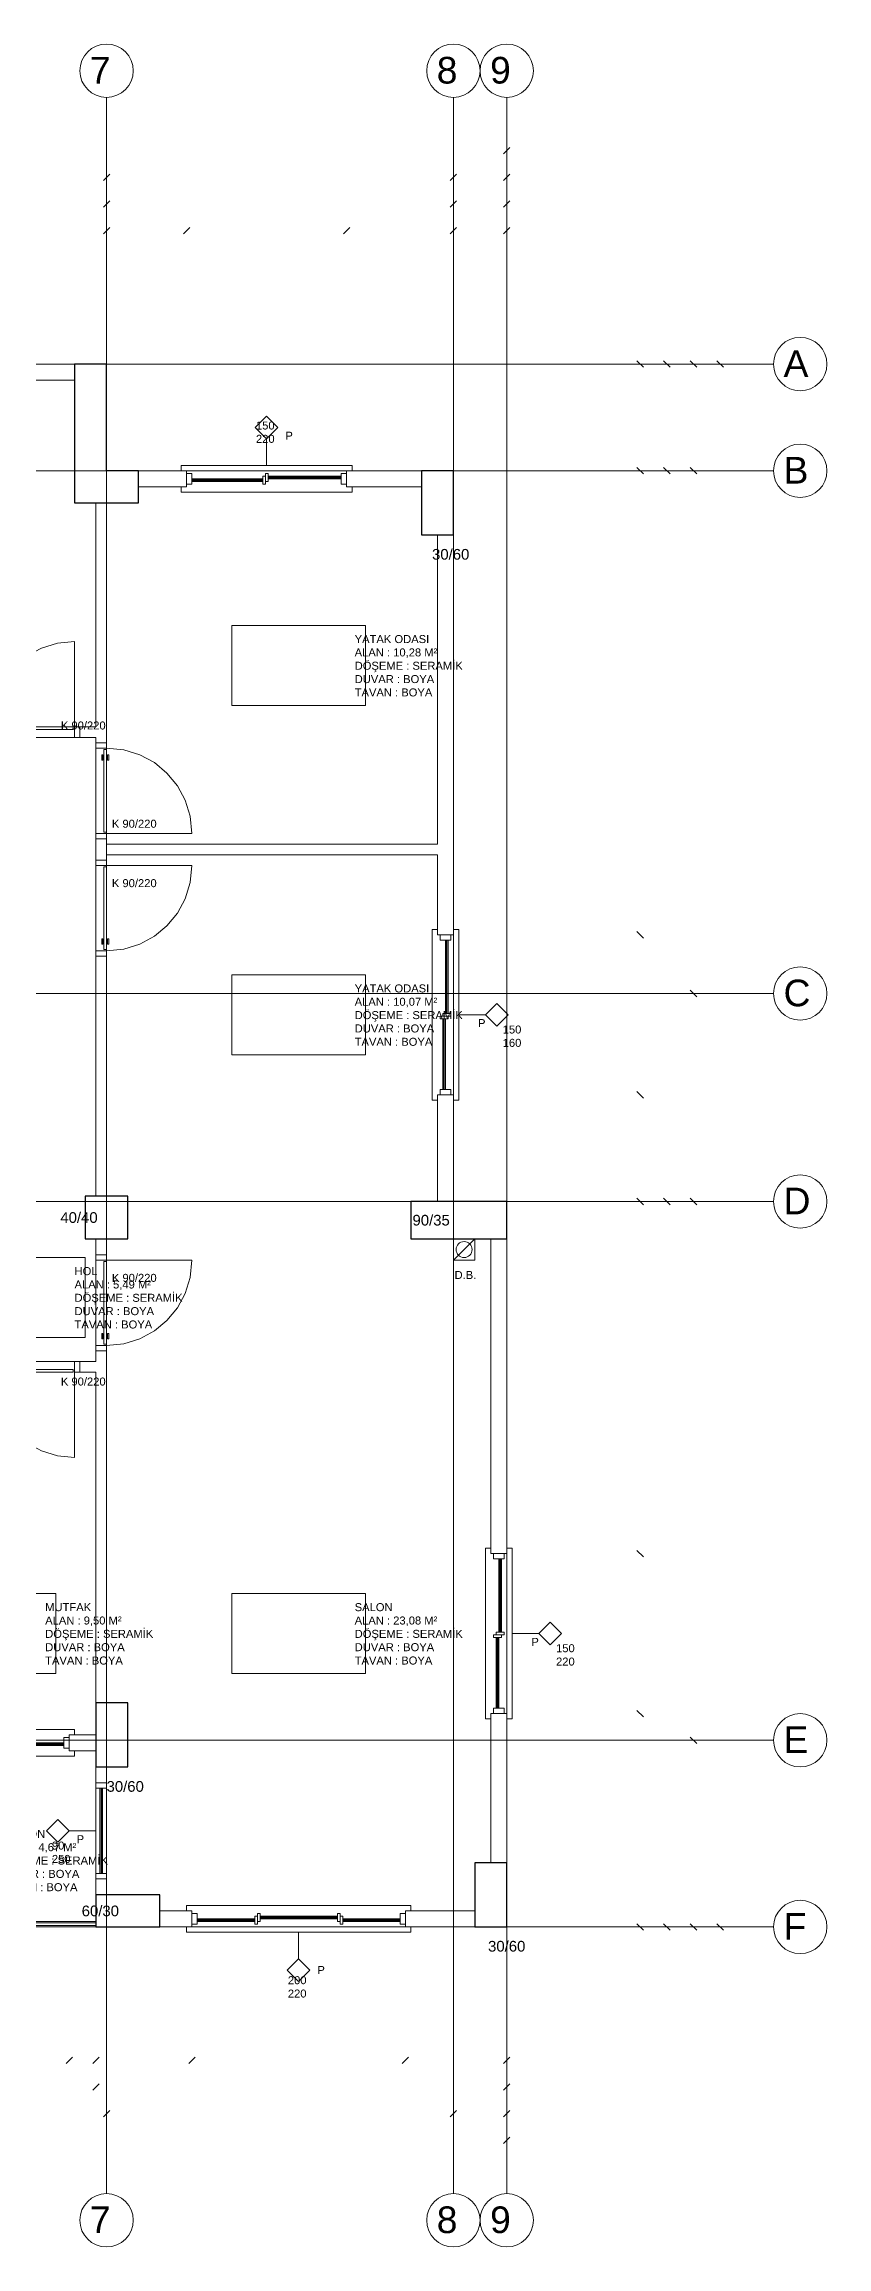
# Model space of a CAD drawing. Header units: centimetres. Extents: x -1224 to 6601, y -5301 to -1283.
# Drawn here: x 242 to 976, y -3348 to -1283 of the extents above; entities that cross this region are included whole.
import ezdxf

# ---------------------------------------------------------------- set-up
doc = ezdxf.new("R2010")
doc.units = ezdxf.units.CM
doc.layers.add('ROTAS-MIMARI', color=8, linetype='Continuous', lineweight=13)
doc.layers.add('ROTAS-MIMARI-YAZI', color=8, linetype='Continuous', lineweight=13)
doc.layers.add('ROTAS-MIMARI-KOLON', color=8, linetype='Continuous')
doc.styles.add('ROTAS-YAZI', font='arial.ttf')

msp = doc.modelspace()

# ---------------------------------------------------------------- linework, layer by layer
at = {"layer": 'ROTAS-MIMARI'}
for points in [[(300.7, -1333.1), (300.7, -3298.1)], [(625.7, -1333.1), (625.7, -3298.1)], [(675.7, -1333.1), (675.7, -3298.1)], [(672.7, -1386.1), (678.7, -1380.1)], [(297.7, -1411.1), (303.7, -1405.1)], [(303.7, -1405.1), (297.7, -1411.1)], [(622.7, -1411.1), (628.7, -1405.1)], [(628.7, -1405.1), (622.7, -1411.1)], [(672.7, -1411.1), (678.7, -1405.1)], [(297.7, -1436.1), (303.7, -1430.1)], [(303.7, -1430.1), (297.7, -1436.1)], [(628.7, -1430.1), (622.7, -1436.1)], [(622.7, -1436.1), (628.7, -1430.1)], [(672.7, -1436.1), (678.7, -1430.1)], [(303.7, -1455.1), (297.7, -1461.1)], [(297.7, -1461.1), (303.7, -1455.1)], [(372.7, -1461.1), (378.7, -1455.1)], [(378.7, -1455.1), (372.7, -1461.1)], [(522.7, -1461.1), (528.7, -1455.1)], [(528.7, -1455.1), (522.7, -1461.1)], [(622.7, -1461.1), (628.7, -1455.1)], [(628.7, -1455.1), (622.7, -1461.1)], [(672.7, -1461.1), (678.7, -1455.1)], [(-1174.3, -1583.1), (925.7, -1583.1)], [(150.7, -1583.1), (270.7, -1583.1)], [(803.7, -1586.1), (797.7, -1580.1)], [(828.7, -1586.1), (822.7, -1580.1)], [(853.7, -1586.1), (847.7, -1580.1)], [(878.7, -1586.1), (872.7, -1580.1)], [(150.7, -1598.1), (270.7, -1598.1)], [(450.7, -1678.1), (450.7, -1653.1)], [(-1174.3, -1683.1), (925.7, -1683.1)], [(330.7, -1683.1), (375.7, -1683.1)], [(370.7, -1683.1), (370.7, -1678.1), (530.7, -1678.1), (530.7, -1683.1)], [(375.7, -1683.1), (375.7, -1698.1)], [(380.7, -1690.6), (447, -1690.6)], [(380.7, -1691.6), (447, -1691.6)], [(380.7, -1692.1), (447, -1692.1)], [(380.7, -1693.1), (447, -1693.1)], [(452, -1688.1), (520.7, -1688.1)], [(452, -1689.1), (520.7, -1689.1)], [(452, -1689.6), (520.7, -1689.6)], [(452, -1690.6), (520.7, -1690.6)], [(525.7, -1683.1), (525.7, -1698.1)], [(525.7, -1683.1), (595.7, -1683.1)], [(797.7, -1680.1), (803.7, -1686.1)], [(803.7, -1686.1), (797.7, -1680.1)], [(822.7, -1680.1), (828.7, -1686.1)], [(828.7, -1686.1), (822.7, -1680.1)], [(847.7, -1680.1), (853.7, -1686.1)], [(853.7, -1686.1), (847.7, -1680.1)], [(290.7, -1713.1), (290.7, -1923.1)], [(300.7, -1713.1), (300.7, -1938.1)], [(330.7, -1698.1), (375.7, -1698.1)], [(370.7, -1698.1), (370.7, -1703.1), (530.7, -1703.1), (530.7, -1698.1)], [(525.7, -1698.1), (595.7, -1698.1)], [(610.7, -1743.1), (610.7, -2033.1)], [(625.7, -1743.1), (625.7, -2118.1)], [(543.2, -1828.1), (543.2, -1903.1), (418.2, -1903.1), (418.2, -1828.1), (543.2, -1828.1)], [(270.7, -1843.1), (254.6, -1844.7), (239.6, -1849.4), (226, -1856.7), (214.2, -1866.5), (204.4, -1878.4), (197, -1891.9), (192.4, -1907), (190.7, -1923.1)], [(270.7, -1923.1), (270.7, -1843.1)], [(270.7, -1933.1), (190.7, -1933.1)], [(290.7, -1923.1), (275.7, -1923.1)], [(275.7, -1933.1), (275.7, -1923.1)], [(290.7, -1933.1), (275.7, -1933.1)], [(290.7, -1933.1), (290.7, -1938.1)], [(290.7, -1938.1), (300.7, -1938.1)], [(290.7, -2023.1), (290.7, -1943.1)], [(380.7, -2023.1), (379.1, -2007), (374.4, -1991.9), (367.1, -1978.4), (357.3, -1966.5), (345.5, -1956.7), (331.9, -1949.4), (316.9, -1944.7), (300.7, -1943.1)], [(300.7, -2023.1), (380.7, -2023.1)], [(290.7, -2028.1), (290.7, -2048.1)], [(290.7, -2028.1), (300.7, -2028.1)], [(300.7, -2028.1), (300.7, -2033.1)], [(610.7, -2033.1), (300.7, -2033.1)], [(610.7, -2043.1), (300.7, -2043.1)], [(300.7, -2043.1), (300.7, -2048.1)], [(610.7, -2043.1), (610.7, -2118.1)], [(300.7, -2048.1), (290.7, -2048.1)], [(290.7, -2053.1), (290.7, -2133.1)], [(300.7, -2053.1), (380.7, -2053.1)], [(380.7, -2053.1), (379.1, -2069.2), (374.4, -2084.2), (367.1, -2097.8), (357.3, -2109.7), (345.5, -2119.4), (331.9, -2126.8), (316.9, -2131.5), (300.7, -2133.1)], [(610.7, -2273.1), (605.7, -2273.1), (605.7, -2113.1), (610.7, -2113.1)], [(610.7, -2118.1), (625.7, -2118.1)], [(618.2, -2191.8), (618.2, -2123.1)], [(619.2, -2191.8), (619.2, -2123.1)], [(619.7, -2191.8), (619.7, -2123.1)], [(620.7, -2191.8), (620.7, -2123.1)], [(625.7, -2273.1), (630.7, -2273.1), (630.7, -2113.1), (625.7, -2113.1)], [(797.7, -2115.1), (803.7, -2121.1)], [(803.7, -2121.1), (797.7, -2115.1)], [(290.7, -2138.1), (290.7, -2363.1)], [(300.7, -2138.1), (290.7, -2138.1)], [(300.7, -2138.1), (300.7, -2363.1)], [(543.2, -2155.6), (543.2, -2230.6), (418.2, -2230.6), (418.2, -2155.6), (543.2, -2155.6)], [(-1174.3, -2173.1), (925.7, -2173.1)], [(847.7, -2170.1), (853.7, -2176.1)], [(853.7, -2176.1), (847.7, -2170.1)], [(615.7, -2263.1), (615.7, -2196.8)], [(616.7, -2263.1), (616.7, -2196.8)], [(617.2, -2263.1), (617.2, -2196.8)], [(618.2, -2263.1), (618.2, -2196.8)], [(630.7, -2193.1), (655.7, -2193.1)], [(610.7, -2268.1), (625.7, -2268.1)], [(610.7, -2268.1), (610.7, -2368.1)], [(625.7, -2268.1), (625.7, -2368.1)], [(797.7, -2265.1), (803.7, -2271.1)], [(803.7, -2271.1), (797.7, -2265.1)], [(-1174.3, -2368.1), (925.7, -2368.1)], [(797.7, -2365.1), (803.7, -2371.1)], [(803.7, -2371.1), (797.7, -2365.1)], [(822.7, -2365.1), (828.7, -2371.1)], [(828.7, -2371.1), (822.7, -2365.1)], [(847.7, -2365.1), (853.7, -2371.1)], [(853.7, -2371.1), (847.7, -2365.1)], [(290.7, -2418.1), (290.7, -2403.1)], [(300.7, -2418.1), (300.7, -2403.1)], [(625.7, -2423.1), (645.7, -2403.1)], [(660.7, -2403.1), (660.7, -2698.1)], [(675.7, -2403.1), (675.7, -2698.1)], [(280.7, -2420.6), (280.7, -2495.6), (160.7, -2495.6), (160.7, -2420.6), (280.7, -2420.6)], [(290.7, -2418.1), (300.7, -2418.1)], [(290.7, -2423.1), (290.7, -2503.1)], [(300.7, -2423.1), (380.7, -2423.1)], [(380.7, -2423.1), (379.1, -2439.2), (374.4, -2454.2), (367.1, -2467.8), (357.3, -2479.7), (345.5, -2489.4), (331.9, -2496.8), (316.9, -2501.5), (300.7, -2503.1)], [(270.7, -2518.1), (190.7, -2518.1)], [(275.7, -2528.1), (275.7, -2518.1)], [(275.7, -2518.1), (290.7, -2518.1)], [(290.7, -2518.1), (290.7, -2508.1)], [(290.7, -2508.1), (300.7, -2508.1)], [(300.7, -2838.1), (300.7, -2508.1)], [(270.7, -2608.1), (254.6, -2606.5), (239.6, -2601.8), (226, -2594.4), (214.2, -2584.7), (204.4, -2572.8), (197, -2559.2), (192.4, -2544.2), (190.7, -2528.1)], [(270.7, -2528.1), (270.7, -2608.1)], [(275.7, -2528.1), (290.7, -2528.1)], [(290.7, -2838.1), (290.7, -2528.1)], [(660.7, -2853.1), (655.7, -2853.1), (655.7, -2693.1), (660.7, -2693.1)], [(675.7, -2698.1), (660.7, -2698.1)], [(668.2, -2771.8), (668.2, -2703.1)], [(669.2, -2771.8), (669.2, -2703.1)], [(669.7, -2771.8), (669.7, -2703.1)], [(670.7, -2771.8), (670.7, -2703.1)], [(675.7, -2853.1), (680.7, -2853.1), (680.7, -2693.1), (675.7, -2693.1)], [(797.7, -2695.1), (803.7, -2701.1)], [(803.7, -2701.1), (797.7, -2695.1)], [(253.2, -2735.6), (253.2, -2810.6), (128.2, -2810.6), (128.2, -2735.6), (253.2, -2735.6)], [(543.2, -2735.6), (543.2, -2810.6), (418.2, -2810.6), (418.2, -2735.6), (543.2, -2735.6)], [(665.7, -2843.1), (665.7, -2776.8)], [(666.7, -2843.1), (666.7, -2776.8)], [(667.2, -2843.1), (667.2, -2776.8)], [(668.2, -2843.1), (668.2, -2776.8)], [(680.7, -2773.1), (705.7, -2773.1)], [(675.7, -2848.1), (660.7, -2848.1)], [(660.7, -2848.1), (660.7, -2988.1)], [(675.7, -2848.1), (675.7, -2988.1)], [(797.7, -2845.1), (803.7, -2851.1)], [(803.7, -2851.1), (797.7, -2845.1)], [(110.7, -2868.1), (110.7, -2863.1), (270.7, -2863.1), (270.7, -2868.1)], [(265.7, -2868.1), (265.7, -2883.1)], [(265.7, -2868.1), (290.7, -2868.1)], [(847.7, -2870.1), (853.7, -2876.1)], [(853.7, -2876.1), (847.7, -2870.1)], [(-1174.3, -2873.1), (925.7, -2873.1)], [(110.7, -2883.1), (110.7, -2888.1), (270.7, -2888.1), (270.7, -2883.1)], [(192, -2875.6), (260.7, -2875.6)], [(192, -2876.6), (260.7, -2876.6)], [(192, -2877.1), (260.7, -2877.1)], [(192, -2878.1), (260.7, -2878.1)], [(265.7, -2883.1), (290.7, -2883.1)], [(290.7, -2913.1), (290.7, -2898.1)], [(300.7, -2913.1), (300.7, -2898.1)], [(300.7, -2913.1), (290.7, -2913.1)], [(290.7, -2998.1), (290.7, -2918.1)], [(294.5, -2918.1), (294.5, -2998.1)], [(295.5, -2918.1), (295.5, -2998.1)], [(296, -2918.1), (296, -2998.1)], [(297, -2918.1), (297, -2998.1)], [(300.7, -2998.1), (300.7, -2918.1)], [(290.7, -2958.1), (265.7, -2958.1)], [(290.7, -3018.1), (290.7, -3003.1)], [(300.7, -3003.1), (290.7, -3003.1)], [(300.7, -3018.1), (300.7, -3003.1)], [(380.7, -3033.1), (350.7, -3033.1)], [(375.7, -3033.1), (375.7, -3028.1), (585.7, -3028.1), (585.7, -3033.1)], [(380.7, -3033.1), (380.7, -3048.1)], [(645.7, -3033.1), (580.7, -3033.1)], [(580.7, -3033.1), (580.7, -3048.1)], [(-1174.3, -3048.1), (925.7, -3048.1)], [(290.7, -3043.1), (5.7, -3043.1)], [(290.7, -3048.1), (5.7, -3048.1)], [(380.7, -3048.1), (350.7, -3048.1)], [(375.7, -3048.1), (375.7, -3053.1), (585.7, -3053.1), (585.7, -3048.1)], [(385.7, -3040.6), (439.5, -3040.6)], [(385.7, -3041.6), (439.5, -3041.6)], [(385.7, -3042.1), (439.5, -3042.1)], [(385.7, -3043.1), (439.5, -3043.1)], [(444.5, -3038.1), (517, -3038.1)], [(444.5, -3039.1), (517, -3039.1)], [(444.5, -3039.6), (517, -3039.6)], [(444.5, -3040.6), (517, -3040.6)], [(480.7, -3053.1), (480.7, -3078.1)], [(575.7, -3040.6), (522, -3040.6)], [(575.7, -3041.6), (522, -3041.6)], [(575.7, -3042.1), (522, -3042.1)], [(575.7, -3043.1), (522, -3043.1)], [(645.7, -3048.1), (580.7, -3048.1)], [(797.7, -3045.1), (803.7, -3051.1)], [(822.7, -3045.1), (828.7, -3051.1)], [(847.7, -3045.1), (853.7, -3051.1)], [(872.7, -3045.1), (878.7, -3051.1)], [(268.7, -3170.1), (262.7, -3176.1)], [(262.7, -3176.1), (268.7, -3170.1)], [(287.7, -3176.1), (293.7, -3170.1)], [(293.7, -3170.1), (287.7, -3176.1)], [(377.7, -3176.1), (383.7, -3170.1)], [(383.7, -3170.1), (377.7, -3176.1)], [(577.7, -3176.1), (583.7, -3170.1)], [(583.7, -3170.1), (577.7, -3176.1)], [(672.7, -3176.1), (678.7, -3170.1)], [(287.7, -3201.1), (293.7, -3195.1)], [(293.7, -3195.1), (287.7, -3201.1)], [(672.7, -3201.1), (678.7, -3195.1)], [(297.7, -3226.1), (303.7, -3220.1)], [(303.7, -3220.1), (297.7, -3226.1)], [(622.7, -3226.1), (628.7, -3220.1)], [(628.7, -3220.1), (622.7, -3226.1)], [(672.7, -3226.1), (678.7, -3220.1)], [(672.7, -3251.1), (678.7, -3245.1)]]:
    msp.add_lwpolyline(points, dxfattribs=at)
for points in [[(450.7, -1653.1), (461.3, -1642.5), (450.7, -1631.9), (440.1, -1642.5), (450.7, -1653.1)], [(375.7, -1685.6), (375.7, -1695.6), (380.7, -1695.6), (380.7, -1685.6), (375.7, -1685.6)], [(447, -1688.1), (447, -1695.6), (449.5, -1695.6), (449.5, -1688.1), (447, -1688.1)], [(449.5, -1685.6), (449.5, -1693.1), (452, -1693.1), (452, -1685.6), (449.5, -1685.6)], [(520.7, -1685.6), (520.7, -1695.6), (525.7, -1695.6), (525.7, -1685.6), (520.7, -1685.6)], [(269.5, -1925.6), (192, -1925.6), (192, -1923.1), (269.5, -1923.1), (269.5, -1925.6)], [(275.7, -1923.1), (275.7, -1933.1), (270.7, -1933.1), (270.7, -1923.1), (275.7, -1923.1)], [(300.7, -1938.1), (290.7, -1938.1), (290.7, -1943.1), (300.7, -1943.1), (300.7, -1938.1)], [(296.2, -1954.3), (297.2, -1954.3), (297.2, -1949.3), (296.2, -1949.3), (296.2, -1954.3)], [(298.2, -2021.8), (298.2, -1944.3), (300.7, -1944.3), (300.7, -2021.8), (298.2, -2021.8)], [(302.7, -1954.3), (301.7, -1954.3), (301.7, -1949.3), (302.7, -1949.3), (302.7, -1954.3)], [(300.7, -2028.1), (290.7, -2028.1), (290.7, -2023.1), (300.7, -2023.1), (300.7, -2028.1)], [(300.7, -2048.1), (290.7, -2048.1), (290.7, -2053.1), (300.7, -2053.1), (300.7, -2048.1)], [(298.2, -2054.3), (298.2, -2131.8), (300.7, -2131.8), (300.7, -2054.3), (298.2, -2054.3)], [(296.2, -2121.8), (297.2, -2121.8), (297.2, -2126.8), (296.2, -2126.8), (296.2, -2121.8)], [(302.7, -2121.8), (301.7, -2121.8), (301.7, -2126.8), (302.7, -2126.8), (302.7, -2121.8)], [(623.2, -2123.1), (613.2, -2123.1), (613.2, -2118.1), (623.2, -2118.1), (623.2, -2123.1)], [(300.7, -2138.1), (290.7, -2138.1), (290.7, -2133.1), (300.7, -2133.1), (300.7, -2138.1)], [(655.7, -2193.1), (666.3, -2182.5), (676.9, -2193.1), (666.3, -2203.7), (655.7, -2193.1)], [(620.7, -2196.8), (613.2, -2196.8), (613.2, -2194.3), (620.7, -2194.3), (620.7, -2196.8)], [(623.2, -2194.3), (615.7, -2194.3), (615.7, -2191.8), (623.2, -2191.8), (623.2, -2194.3)], [(623.2, -2268.1), (613.2, -2268.1), (613.2, -2263.1), (623.2, -2263.1), (623.2, -2268.1)], [(645.7, -2403.1), (645.7, -2423.1), (625.7, -2423.1), (625.7, -2403.1), (645.7, -2403.1)], [(300.7, -2418.1), (290.7, -2418.1), (290.7, -2423.1), (300.7, -2423.1), (300.7, -2418.1)], [(298.2, -2424.3), (298.2, -2501.8), (300.7, -2501.8), (300.7, -2424.3), (298.2, -2424.3)], [(296.2, -2491.8), (297.2, -2491.8), (297.2, -2496.8), (296.2, -2496.8), (296.2, -2491.8)], [(302.7, -2491.8), (301.7, -2491.8), (301.7, -2496.8), (302.7, -2496.8), (302.7, -2491.8)], [(275.7, -2528.1), (275.7, -2518.1), (270.7, -2518.1), (270.7, -2528.1), (275.7, -2528.1)], [(300.7, -2508.1), (290.7, -2508.1), (290.7, -2503.1), (300.7, -2503.1), (300.7, -2508.1)], [(269.5, -2525.6), (192, -2525.6), (192, -2528.1), (269.5, -2528.1), (269.5, -2525.6)], [(673.2, -2703.1), (663.2, -2703.1), (663.2, -2698.1), (673.2, -2698.1), (673.2, -2703.1)], [(705.7, -2773.1), (716.3, -2762.5), (726.9, -2773.1), (716.3, -2783.7), (705.7, -2773.1)], [(670.7, -2776.8), (663.2, -2776.8), (663.2, -2774.3), (670.7, -2774.3), (670.7, -2776.8)], [(673.2, -2774.3), (665.7, -2774.3), (665.7, -2771.8), (673.2, -2771.8), (673.2, -2774.3)], [(673.2, -2848.1), (663.2, -2848.1), (663.2, -2843.1), (673.2, -2843.1), (673.2, -2848.1)], [(260.7, -2880.6), (260.7, -2870.6), (265.7, -2870.6), (265.7, -2880.6), (260.7, -2880.6)], [(300.7, -2913.1), (290.7, -2913.1), (290.7, -2918.1), (300.7, -2918.1), (300.7, -2913.1)], [(265.7, -2958.1), (255.1, -2947.5), (244.5, -2958.1), (255.1, -2968.7), (265.7, -2958.1)], [(300.7, -2998.1), (290.7, -2998.1), (290.7, -3003.1), (300.7, -3003.1), (300.7, -2998.1)], [(290.7, -3044.3), (5.7, -3044.3), (5.7, -3046.8), (290.7, -3046.8), (290.7, -3044.3)], [(380.7, -3035.6), (380.7, -3045.6), (385.7, -3045.6), (385.7, -3035.6), (380.7, -3035.6)], [(439.5, -3038.1), (439.5, -3045.6), (442, -3045.6), (442, -3038.1), (439.5, -3038.1)], [(442, -3035.6), (442, -3043.1), (444.5, -3043.1), (444.5, -3035.6), (442, -3035.6)], [(519.5, -3035.6), (519.5, -3043.1), (517, -3043.1), (517, -3035.6), (519.5, -3035.6)], [(522, -3038.1), (522, -3045.6), (519.5, -3045.6), (519.5, -3038.1), (522, -3038.1)], [(575.7, -3035.6), (575.7, -3045.6), (580.7, -3045.6), (580.7, -3035.6), (575.7, -3035.6)], [(480.7, -3078.1), (491.3, -3088.7), (480.7, -3099.3), (470.1, -3088.7), (480.7, -3078.1)]]:
    msp.add_lwpolyline(points, close=True, dxfattribs=at)
for centre, radius in [((300.7, -1308.1), 25), ((625.7, -1308.1), 25), ((675.7, -1308.1), 25), ((950.7, -1583.1), 25), ((950.7, -1683.1), 25), ((950.7, -2173.1), 25), ((950.7, -2368.1), 25), ((635.7, -2413.1), 7.5), ((950.7, -2873.1), 25), ((950.7, -3048.1), 25), ((300.7, -3323.1), 25), ((625.7, -3323.1), 25), ((675.7, -3323.1), 25)]:
    msp.add_circle(centre, radius, dxfattribs=at)
at = {"layer": 'ROTAS-MIMARI-KOLON'}
for points in [[(270.7, -1583.1), (270.7, -1713.1), (330.7, -1713.1), (330.7, -1683.1), (300.7, -1683.1), (300.7, -1583.1), (270.7, -1583.1)], [(595.7, -1743.1), (625.7, -1743.1), (625.7, -1683.1), (595.7, -1683.1), (595.7, -1743.1)], [(280.7, -2403.1), (320.7, -2403.1), (320.7, -2363.1), (280.7, -2363.1), (280.7, -2403.1)], [(585.7, -2368.1), (585.7, -2403.1), (675.7, -2403.1), (675.7, -2368.1), (585.7, -2368.1)], [(290.7, -2898.1), (320.7, -2898.1), (320.7, -2838.1), (290.7, -2838.1), (290.7, -2898.1)], [(645.7, -3048.1), (675.7, -3048.1), (675.7, -2988.1), (645.7, -2988.1), (645.7, -3048.1)], [(350.7, -3048.1), (350.7, -3018.1), (290.7, -3018.1), (290.7, -3048.1), (350.7, -3048.1)]]:
    msp.add_lwpolyline(points, close=True, dxfattribs=at)

# ---------------------------------------------------------------- texts
at = {"layer": 'ROTAS-MIMARI-YAZI', "attachment_point": 1, "style": 'ROTAS-YAZI'}
for s, insert, char_height in [('7', (285.1, -1295.1), 25), ('8', (610.1, -1295.1), 25), ('9', (660.1, -1295.1), 25), ('A', (935.1, -1570.1), 25), ('150\\P220', (440.7, -1636.9), 7.5), ('P', (468.3, -1646.5), 7.5), ('B', (935.1, -1670.1), 25), ('30/60', (605.7, -1756.4), 10), ('YATAK ODASI\\PALAN : 10,28 M² \\PDÖŞEME : SERAMİK\\PDUVAR : BOYA \\PTAVAN : BOYA', (533.2, -1837.1), 7.5), ('K 90/220', (257.9, -1918.1), 7.5), ('K 90/220', (305.7, -2010.2), 7.5), ('K 90/220', (305.7, -2065.9), 7.5), ('YATAK ODASI\\PALAN : 10,07 M² \\PDÖŞEME : SERAMİK\\PDUVAR : BOYA \\PTAVAN : BOYA', (533.2, -2164.6), 7.5), ('C', (935.1, -2160.1), 25), ('P', (648.8, -2197.1), 7.5), ('150\\P160', (671.9, -2203.1), 7.5), ('D', (935.1, -2355.1), 25), ('40/40', (257.4, -2378.1), 10), ('90/35', (587.4, -2380.6), 10), ('HOL\\PALAN : 5,49 M² \\PDÖŞEME : SERAMİK\\PDUVAR : BOYA \\PTAVAN : BOYA', (270.7, -2429.6), 7.5), ('K 90/220', (305.7, -2435.9), 7.5), ('D.B.', (626.8, -2433.2), 7.5), ('K 90/220', (257.9, -2533.1), 7.5), ('MUTFAK\\PALAN : 9,50 M² \\PDÖŞEME : SERAMİK\\PDUVAR : BOYA \\PTAVAN : BOYA', (243.2, -2744.6), 7.5), ('SALON\\PALAN : 23,08 M² \\PDÖŞEME : SERAMİK\\PDUVAR : BOYA \\PTAVAN : BOYA', (533.2, -2744.6), 7.5), ('P', (698.8, -2777.1), 7.5), ('150\\P220', (721.9, -2783.1), 7.5), ('E', (935.1, -2860.1), 25), ('30/60', (300.7, -2911.4), 10), ('BALKON\\PALAN : 4,67 M² \\PDÖŞEME : SERAMİK\\PDUVAR : BOYA \\PTAVAN : BOYA', (200.7, -2957.1), 7.5), ('90\\P250', (249.5, -2968.1), 7.5), ('P', (272.7, -2962.1), 7.5), ('60/30', (277.4, -3028.1), 10), ('F', (935.1, -3035.1), 25), ('30/60', (658.2, -3061.2), 10), ('200\\P220', (470.6, -3094.3), 7.5), ('P', (498.3, -3084.7), 7.5), ('7', (285.1, -3310.1), 25), ('8', (610.1, -3310.1), 25), ('9', (660.1, -3310.1), 25)]:
    msp.add_mtext(s, dxfattribs=dict(at, insert=insert, char_height=char_height))

doc.saveas('drawing.dxf')
